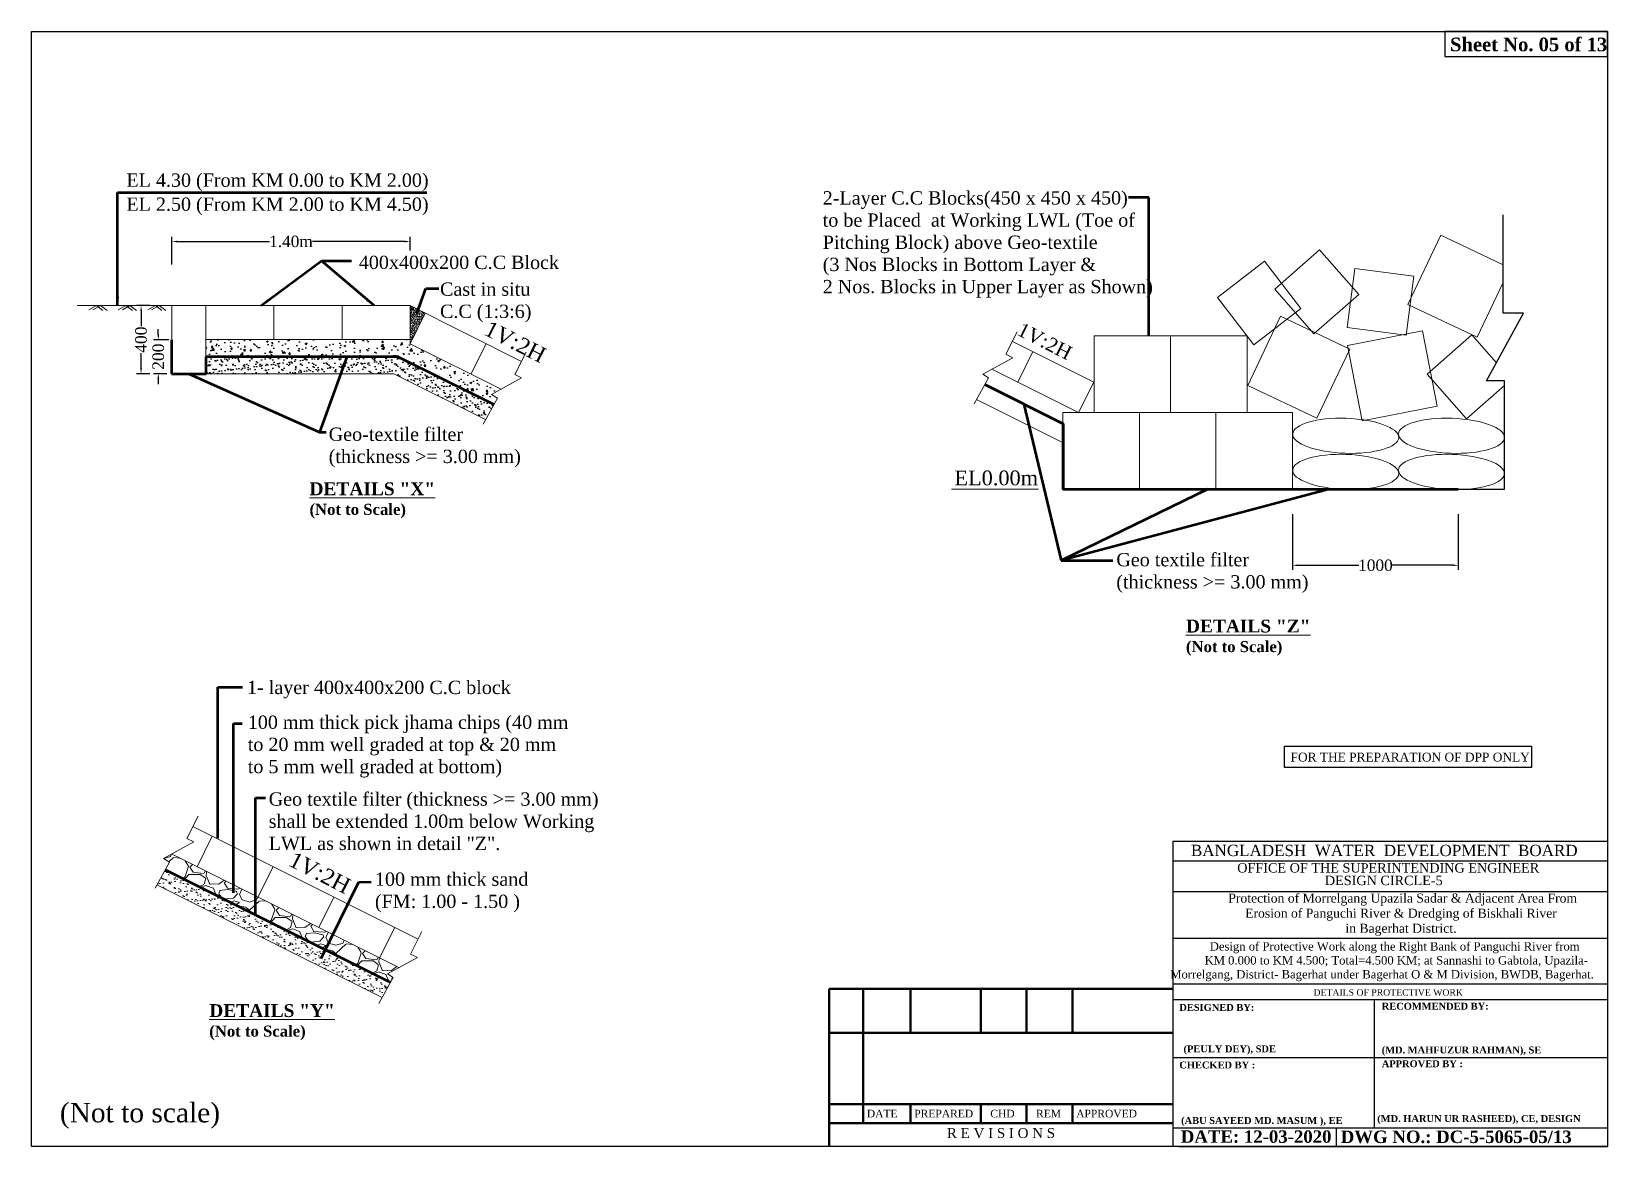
# Model space of a CAD drawing. Header units: metres. Extents: x -1354 to 3686, y -9962 to -7697.
# Drawn here: x 102.6 to 225, y -8999.4 to -8912.9 of the extents above; entities that cross this region are included whole.
import ezdxf
from ezdxf.enums import TextEntityAlignment as Align

# ---------------------------------------------------------------- set-up
doc = ezdxf.new("R2010")
doc.units = ezdxf.units.M
doc.layers.add('LINE', color=7, linetype='Continuous')
doc.styles.add('Kazi_T_H', font='timesbd.ttf')
doc.styles.add('liza', font='times.ttf', dxfattribs={"height": 2})
doc.styles.get("Standard").update_dxf_attribs({"font": 'times.ttf'})
doc.dimstyles.get("Standard").update_dxf_attribs({"dimtxt": 0.5, "dimasz": 0.4075, "dimexe": 0.364, "dimexo": 0.219, "dimgap": 0.09, "dimtad": 0, "dimdec": 0, "dimlfac": 1000, "dimzin": 0, "dimdsep": 46, "dimtxsty": 'Standard', "dimcen": 0.09, "dimadec": 0, "dimazin": 0, "dimtfac": 1, "dimtdec": 0, "dimtofl": 0, "dimtmove": 0, "dimatfit": 3, "dimfxl": 1, "dimtolj": 1, "dimtzin": 0, "dimarcsym": 0})

# ---------------------------------------------------------------- blocks, each defined once
blk = doc.blocks.new('*D142')
at = {"layer": 'Defpoints', "color": 0, "lineweight": -3, "ltscale": 0.5}
for p in [(131.99, -8929.16), (113.51, -8931.17), (131.99, -8930.08)]:
    blk.add_point(p, dxfattribs=at)
at = {"layer": 'LINE', "color": 0, "lineweight": -2, "ltscale": 0.5}
for p, q in [((113.51, -8930.95), (113.51, -8928.8)), ((113.92, -8929.16), (121.08, -8929.16)), ((131.58, -8929.16), (124.42, -8929.16)), ((131.99, -8929.86), (131.99, -8928.8))]:
    blk.add_line(p, q, dxfattribs=at)
at = {"layer": 'LINE', "color": 0, "lineweight": -3, "ltscale": 0.5}
for points in [[(113.92, -8929.1), (113.92, -8929.23), (113.51, -8929.16)], [(131.58, -8929.1), (131.58, -8929.23), (131.99, -8929.16)]]:
    blk.add_solid(points, dxfattribs=at)
at = {"layer": 'LINE', "color": 0, "lineweight": 13, "ltscale": 0.5, "insert": (122.75, -8929.16), "char_height": 0.5, "attachment_point": 5}
blk.add_mtext('\\A1;{\\H1.775x;1.40m}', dxfattribs=at)
blk = doc.blocks.new('*D143')
at = {"layer": 'Defpoints', "color": 0, "lineweight": -3, "ltscale": 0.5}
for p in [(111.11, -8934.14), (112, -8934.14), (112, -8939.42)]:
    blk.add_point(p, dxfattribs=at)
at = {"layer": 'LINE', "color": 0, "lineweight": -2, "ltscale": 0.5}
for p, q in [((111.78, -8934.14), (110.75, -8934.14)), ((111.11, -8934.55), (111.11, -8935.73)), ((111.11, -8939.01), (111.11, -8937.83)), ((111.78, -8939.42), (110.75, -8939.42))]:
    blk.add_line(p, q, dxfattribs=at)
at = {"layer": 'LINE', "color": 0, "lineweight": -3, "ltscale": 0.5}
for points in [[(111.05, -8934.55), (111.18, -8934.55), (111.11, -8934.14)], [(111.05, -8939.01), (111.18, -8939.01), (111.11, -8939.42)]]:
    blk.add_solid(points, dxfattribs=at)
at = {"layer": 'LINE', "color": 0, "lineweight": 13, "ltscale": 0.5, "insert": (111.11, -8936.78), "char_height": 0.9, "attachment_point": 5, "rotation": 90}
blk.add_mtext('\\A1;400', dxfattribs=at)
blk = doc.blocks.new('*D144')
at = {"layer": 'Defpoints', "color": 0, "lineweight": -3, "ltscale": 0.5}
for p in [(112.45, -8936.78), (113.48, -8936.78), (113.33, -8939.42)]:
    blk.add_point(p, dxfattribs=at)
at = {"layer": 'LINE', "color": 0, "lineweight": -2, "ltscale": 0.5}
for p, q in [((112.45, -8936.38), (112.45, -8935.97)), ((113.26, -8936.78), (112.08, -8936.78)), ((113.12, -8939.42), (112.08, -8939.42)), ((112.45, -8939.83), (112.45, -8940.23))]:
    blk.add_line(p, q, dxfattribs=at)
at = {"layer": 'LINE', "color": 0, "lineweight": -3, "ltscale": 0.5}
for points in [[(112.38, -8936.38), (112.52, -8936.38), (112.45, -8936.78)], [(112.38, -8939.83), (112.52, -8939.83), (112.45, -8939.42)]]:
    blk.add_solid(points, dxfattribs=at)
at = {"layer": 'LINE', "color": 0, "lineweight": 13, "ltscale": 0.5, "insert": (112.45, -8938.1), "char_height": 0.9, "attachment_point": 5, "rotation": 90}
blk.add_mtext('\\A1;200', dxfattribs=at)
blk = doc.blocks.new('*D145')
at = {"layer": 'Defpoints', "color": 0, "lineweight": -3, "ltscale": 0.5}
for p in [(200.5, -8950.1), (213.37, -8950.1), (213.37, -8954.29)]:
    blk.add_point(p, dxfattribs=at)
at = {"layer": 'LINE', "color": 0, "lineweight": -2, "ltscale": 0.5}
for p, q in [((200.5, -8950.31), (200.5, -8954.65)), ((213.37, -8950.31), (213.37, -8954.65)), ((200.91, -8954.29), (205.64, -8954.29)), ((212.96, -8954.29), (208.24, -8954.29))]:
    blk.add_line(p, q, dxfattribs=at)
at = {"layer": 'LINE', "color": 0, "lineweight": -3, "ltscale": 0.5}
for points in [[(200.91, -8954.22), (200.91, -8954.35), (200.5, -8954.29)], [(212.96, -8954.22), (212.96, -8954.35), (213.37, -8954.29)]]:
    blk.add_solid(points, dxfattribs=at)
at = {"layer": 'LINE', "color": 0, "lineweight": 13, "ltscale": 0.5, "insert": (206.94, -8954.29), "char_height": 0.5, "attachment_point": 5}
blk.add_mtext('\\A1;{\\H1.775x;1000}', dxfattribs=at)

msp = doc.modelspace()

# ---------------------------------------------------------------- hatches: boundary and pattern name
at = {"linetype": 'ByBlock', "lineweight": 5, "ltscale": 0.5}
h = msp.add_hatch(dxfattribs=at)
h.set_pattern_fill('AR-CONC', color=256, scale=0.00132, style=0)
h.set_pattern_definition([(50, (127.64772, -8877.49166), (0.24048376, -0.0210396), [0.025146, -0.276606]), (355, (127.64772, -8877.49166), (-0.0465205, 0.2521948), [0.0201168, -0.2212848]), (100.451, (127.66776, -8877.49341), (0.1939641, 0.231154), [0.0213708, -0.2350788]), (46.1842, (127.64772, -8877.4246), (0.3578243, -0.0554959), [0.037719, -0.414909]), (96.6356, (127.67754, -8877.42923), (0.3133736, 0.3266017), [0.0320562, -0.3526182]), (351.184, (127.6477, -8877.4246), (0.313374, 0.3266012), [0.0301752, -0.3319272]), (21, (127.68125, -8877.44137), (0.20013164, -0.1349905), [0.025146, -0.276606]), (326, (127.68125, -8877.44137), (0.0815787, 0.2431281), [0.0201168, -0.2212848]), (71.4514, (127.69792, -8877.45262), (0.2817098, 0.1081382), [0.0213708, -0.2350788]), (37.5, (127.64772, -8877.49166), (0.00407696, 0.11161265), [0, -0.21860256, 0, -0.2246376, 0, -0.222123]), (7.5, (127.64772, -8877.49166), (0.08820195, 0.13223836), [0, -0.12807696, 0, -0.21357336, 0, -0.0846582]), (327.5, (127.57295, -8877.49166), (0.17897959, -0.00756194), [0, -0.08382, 0, -0.2615184, 0, -0.3470148]), (317.5, (127.53942, -8877.49166), (0.1955305, 0.03356297), [0, -0.108966, 0, -0.17367504, 0, -0.2464308])])
h.paths.add_polyline_path([(133.171795, -8934.729278), (131.991151, -8934.138956), (131.991151, -8936.778956), (131.991151, -8937.090566)])
at = {"linetype": 'Continuous', "lineweight": -3, "ltscale": 0.5}
h = msp.add_hatch(dxfattribs=at)
h.set_pattern_fill('AR-CONC', color=0, scale=0.00825, style=0)
h.set_pattern_definition([(50, (584.3522, -7408.9167), (1.5030235, -0.1314975), [0.1571625, -1.7287875]), (355, (584.3522, -7408.9167), (-0.2907533, 1.5762173), [0.12573, -1.38303]), (100.451, (584.4774, -7408.9276), (1.2122756, 1.4447127), [0.1335675, -1.4692425]), (46.1842, (584.3522, -7408.4976), (2.236402, -0.3468492), [0.2357438, -2.5931813]), (96.6356, (584.5386, -7408.5265), (1.958585, 2.0412608), [0.2003513, -2.2038638]), (351.184, (584.3522, -7408.4976), (1.958588, 2.0412572), [0.188595, -2.074545]), (21, (584.5617, -7408.6023), (1.2508228, -0.8436905), [0.1571625, -1.7287875]), (326, (584.5617, -7408.6023), (0.5098667, 1.5195507), [0.12573, -1.38303]), (71.4514, (584.666, -7408.6726), (1.760686, 0.6758636), [0.1335675, -1.4692425]), (37.5, (584.3522, -7408.91667), (0.02548098, 0.69757907), [0, -1.366266, 0, -1.403985, 0, -1.38826875]), (7.5, (584.3522, -7408.9167), (0.5512622, 0.82648974), [0, -0.800481, 0, -1.3348335, 0, -0.52911375]), (327.5, (583.8849, -7408.91667), (1.11862241, -0.04726214), [0, -0.523875, 0, -1.63449, 0, -2.1688425]), (317.5, (583.6753, -7408.9167), (1.22206575, 0.20976855), [0, -0.6810375, 0, -1.085469, 0, -1.5401925])])
h.paths.add_polyline_path([(131.991151, -8937.090566), (131.991151, -8936.778956), (116.151151, -8936.778956), (116.151151, -8938.098956), (131.056322, -8938.098956), (138.494918, -8941.818254), (138.773272, -8941.315176), (138.322744, -8941.023923), (139.057419, -8940.6237)])
h = msp.add_hatch(dxfattribs=at)
h.set_pattern_fill('AR-SAND', color=0, scale=0.0132, style=0)
h.set_pattern_definition([(37.5, (584.3522, -7408.91667), (-0.02112041, 0.64602547), [0, -0.5096256, 0, -0.569976, 0, -0.54483]), (7.5, (584.3522, -7408.9167), (0.59337073, 0.94620913), [0, -0.2749296, 0, -0.4593336, 0, -0.176022]), (327.5, (583.9398, -7408.91667), (1.04410993, 0.00189708), [0, -0.16764, 0, -0.603504, 0, -0.787908]), (317.5, (583.9398, -7408.9167), (1.0078945, 0.2942667), [0, -0.08382, 0, -0.3956304, 0, -0.452628])])
h.paths.add_polyline_path([(131.056322, -8938.098956), (116.172145, -8938.098956), (116.172145, -8939.418956), (130.744712, -8939.418956), (137.855303, -8942.974252), (138.494918, -8941.818254)])
at = {"linetype": 'ByBlock', "lineweight": 13, "ltscale": 0.5}
h = msp.add_hatch(dxfattribs=at)
h.set_pattern_fill('GRAVEL', color=256, scale=0.132, style=0)
h.set_pattern_definition([(228.0128, (276.14148, -8912.7458), (-26.8224228, -30.17523708), [0.45107, -44.65626]), (184.9697, (275.83973, -8913.08107), (40.23366508, 3.35277634), [0.774055, -76.63128]), (132.5104, (275.06859, -8913.14813), (33.5279756, -36.88083603), [0.545796, -54.033804]), (267.2737, (273.761, -8913.98633), (3.35278544, 67.05597842), [0.704887, -69.78365]), (292.8337, (273.72747, -8914.69042), (-16.7640476, 40.23362288), [0.691197, -68.428536]), (357.2737, (273.99569, -8915.32745), (-67.05597842, 3.35278544), [0.704887, -69.78365]), (37.6942, (274.69978, -8915.36098), (-43.58642754, -33.52797011), [0.932176, -92.28529]), (72.2553, (275.43739, -8914.791), (23.46964695, 73.76162139), [0.88007, -87.126996]), (121.4296, (275.70562, -8913.9528), (-26.82240691, 43.58634873), [0.707273, -70.02006]), (175.2364, (275.3368, -8913.3493), (36.88077103, -3.35276853), [0.80746, -39.56555]), (222.3974, (274.53214, -8913.28224), (-40.23360121, -36.88075202), [1.044223, -103.378176]), (138.8141, (277.08027, -8914.01986), (-23.46958505, 20.11676906), [0.356407, -35.28439]), (171.4692, (276.81204, -8913.78516), (43.58633347, -6.7056169), [0.67806, -67.12807]), (225, (276.1415, -8913.6846), (-7e-16, -3.352798), [0.474156, -4.267415]), (203.1986, (275.9068, -8913.28224), (16.7640565, 6.7056294), [0.25534, -25.27879]), (291.8014, (275.6721, -8913.3828), (-3.3528024, 10.0584065), [0.361107, -17.694336]), (30.9638, (275.8062, -8913.7181), (10.0583894, 6.7056052), [0.5865, -18.963516]), (161.5651, (276.3091, -8913.4164), (6.705603, -3.352795), [0.4241, -10.17839]), (16.3895, (273.72747, -8913.38282), (33.5280185, 10.05837908), [0.594116, -58.817616]), (70.3462, (274.29744, -8913.21518), (-13.41116263, -36.88074784), [0.49843, -49.344504]), (293.1986, (276.3091, -8912.7458), (-6.7056294, 16.7640565), [0.51068, -25.023504]), (343.6105, (276.51029, -8913.21518), (-33.5280185, 10.05837908), [0.594116, -58.817616]), (339.444, (273.72747, -8915.46156), (-16.7640208, 6.7055919), [0.572926, -28.073364]), (294.7751, (274.26391, -8915.66273), (-16.76396093, 36.88078287), [0.480047, -47.52475]), (66.8014, (276.34265, -8916.0986), (6.7056294, 16.7640565), [0.51068, -25.023504]), (17.354, (276.54382, -8915.6292), (-43.58640235, -13.41117977), [0.562034, -55.64117]), (69.444, (274.69978, -8916.0986), (-6.7055919, -16.7640208), [0.286464, -28.359936]), (101.3099, (276.1415, -8916.0986), (-3.3527835, 13.411157), [0.17096, -16.92504]), (165.9638, (276.10795, -8915.93095), (10.058407, -3.3527942), [0.691197, -13.132746]), (186.009, (275.4374, -8915.76331), (33.52795056, 3.35279217), [0.640552, -63.41465]), (303.6901, (275.8062, -8914.0199), (-3.352801, 6.7055935), [0.48355, -11.60515]), (353.1572, (276.07443, -8914.42219), (56.99762357, -6.70563003), [0.844215, -83.57712]), (60.9454, (276.91263, -8914.52278), (-13.4111688, -23.46954405), [0.34519, -34.17401]), (90, (277.0803, -8914.221), (-3.3528, 3.3528), [0.20117, -3.15163]), (120.2564, (275.37034, -8915.66273), (13.41117158, -23.46958816), [0.465784, -46.11275]), (48.0128, (275.13564, -8915.2604), (26.8224228, 30.17523708), [0.902145, -44.205216]), (0, (275.739, -8914.59), (3.3528, 3.3528), [0.87173, -2.48107]), (325.3048, (276.61087, -8914.58983), (-33.5279419, 23.46960223), [0.530125, -52.482276]), (254.0546, (277.04674, -8914.8916), (-3.3528086, -13.411232), [0.488174, -23.920644]), (207.646, (276.91263, -8915.36098), (-63.70317762, -33.52802109), [0.79483, -78.6885]), (175.4261, (276.20854, -8915.72978), (-43.58641004, 3.35278378), [0.84088, -83.246856]), (175.4261, (276.20854, -8915.72978), (-43.58641004, 3.35278378), [0.84088, -83.246856])])
h.paths.add_polyline_path([(113.486396, -8976.690042), (112.866035, -8977.027992), (113.316563, -8977.319245), (112.986447, -8977.915873), (130.474177, -8986.659738), (130.681066, -8986.285821), (130.230538, -8985.994567), (131.123042, -8985.508365)])
at = {"linetype": 'ByBlock', "lineweight": 18, "ltscale": 0.5}
h = msp.add_hatch(dxfattribs=at)
h.set_pattern_fill('AR-SAND', color=256, scale=0.0132, style=0)
h.set_pattern_definition([(37.5, (273.72747, -8916.0986), (-0.0211204, 0.6460255), [0, -0.5096256, 0, -0.569976, 0, -0.54483]), (7.5, (273.7275, -8916.0986), (0.5933707, 0.946209), [0, -0.2749296, 0, -0.4593336, 0, -0.176022]), (327.5, (273.31507, -8916.0986), (1.04411, 0.001897), [0, -0.16764, 0, -0.603504, 0, -0.787908]), (317.5, (273.3151, -8916.0986), (1.0078945, 0.2942667), [0, -0.08382, 0, -0.3956304, 0, -0.452628])])
h.paths.add_polyline_path([(129.834562, -8987.815735), (130.474177, -8986.659738), (112.986447, -8977.915873), (112.346833, -8979.07187)])

# ---------------------------------------------------------------- linework, layer by layer
for p, q in [((113.511151, -8934.138956), (106.160255, -8934.138956)), ((113.511151, -8934.138956), (113.511151, -8939.418956)), ((116.151151, -8934.138956), (116.151151, -8939.418956)), ((121.431151, -8934.138956), (121.431151, -8936.778956)), ((126.711151, -8934.138956), (126.711151, -8936.778956)), ((131.991151, -8934.138956), (131.991151, -8936.778956)), ((131.991151, -8937.090566), (133.171795, -8934.729278)), ((131.991151, -8936.778956), (131.991151, -8937.090566)), ((136.713726, -8939.451854), (137.89437, -8937.090566)), ((179.164473, -8940.068239), (180.345117, -8937.706951)), ((183.887049, -8942.429526), (185.067693, -8940.068239)), ((115.454097, -8977.673893), (116.63474, -8975.312605)), ((120.176672, -8980.03518), (121.357316, -8977.673893)), ((124.899248, -8982.396468), (126.079892, -8980.03518)), ((129.621823, -8984.757756), (130.802467, -8982.396468))]:
    msp.add_line(p, q, dxfattribs=at)
at = {"linetype": 'ByBlock', "lineweight": 13, "ltscale": 0.5}
for p, q in [((131.991151, -8934.138956), (113.511151, -8934.138956)), ((140.638736, -8938.462749), (131.991151, -8934.138956)), ((131.991151, -8936.778956), (116.151151, -8936.778956)), ((139.057419, -8940.6237), (131.991151, -8937.090566)), ((185.067693, -8940.068239), (178.753037, -8936.910911)), ((130.744712, -8939.418956), (116.172145, -8939.418956)), ((137.855303, -8942.974252), (130.744712, -8939.418956)), ((183.887049, -8942.429526), (177.1557, -8939.063852)), ((182.686034, -8944.780629), (175.968655, -8941.421939)), ((132.612555, -8983.301512), (115.134206, -8974.562338)), ((131.123042, -8985.508365), (113.486396, -8976.690042)), ((129.834562, -8987.815735), (112.346833, -8979.07187))]:
    msp.add_line(p, q, dxfattribs=at)
at = {"linetype": 'ByBlock', "lineweight": 60, "ltscale": 0.5}
for p, q in [((113.478592, -8936.784408), (113.478592, -8939.438741)), ((131.056322, -8938.098956), (116.172145, -8938.098956)), ((116.172145, -8939.438741), (116.172145, -8938.098956)), ((138.494918, -8941.818254), (131.056322, -8938.098956)), ((113.478592, -8939.438741), (116.172145, -8939.438741)), ((182.686034, -8943.304824), (176.60827, -8940.265942)), ((182.674041, -8943.298827), (182.674041, -8948.374265)), ((182.674041, -8948.374265), (200.542744, -8948.374265)), ((200.542744, -8948.374265), (213.371788, -8948.369195)), ((130.474177, -8986.659738), (112.986447, -8977.915873))]:
    msp.add_line(p, q, dxfattribs=at)
at = {"color": 0, "linetype": 'Continuous', "lineweight": -3, "ltscale": 0.5}
msp.add_line((213.371788, -8948.369195), (216.94885, -8948.367782), dxfattribs=at)
at = {"linetype": 'ByBlock', "lineweight": 30, "ltscale": 0.5}
for p in [(224.952365, -8977.280135), (191.66824, -8999.385)]:
    msp.add_line(p, (224.952365, -8999.385), dxfattribs=at)
at = {"color": 0, "linetype": 'Continuous', "lineweight": -3, "ltscale": 0.5}
msp.add_lwpolyline([(216.94885, -8948.369195), (216.94885, -8939.975975), (215.562623, -8939.975975), (218.421281, -8934.733016), (216.846133, -8934.733016), (216.846133, -8927.10155)], dxfattribs=at)
at = {"linetype": 'ByBlock', "lineweight": 18, "ltscale": 0.5}
for points in [[(216.846133, -8930.978318), (212.00683, -8928.683192), (209.461439, -8934.050182), (214.828429, -8936.595573), (216.846133, -8932.341218)], [(107.05848, -8934.459425), (107.652647, -8934.138956), (108.153964, -8934.524327)], [(107.376228, -8934.459425), (107.970395, -8934.138956), (108.471713, -8934.524327)], [(109.340089, -8934.459425), (109.934255, -8934.138956), (110.435573, -8934.524327)], [(109.657837, -8934.459425), (110.252004, -8934.138956), (110.753322, -8934.524327)], [(111.640809, -8934.459425), (112.234976, -8934.138956), (112.736294, -8934.524327)], [(111.927627, -8934.459425), (112.521794, -8934.138956), (113.023112, -8934.524327)], [(175.785823, -8941.752377), (176.899095, -8939.740324), (176.448567, -8939.449071), (178.781218, -8938.178331), (178.251062, -8937.913581), (179.12583, -8936.166278)], [(216.325287, -8938.5772), (214.425348, -8936.411231), (210.952194, -8939.457803), (213.998767, -8942.930957), (216.94885, -8940.343211)], [(137.66, -8943.32723), (138.773272, -8941.315176), (138.322744, -8941.023923), (140.655395, -8939.753183), (140.125239, -8939.488434), (141.000007, -8937.74113)], [(112.203291, -8979.331298), (113.316563, -8977.319245), (112.866035, -8977.027992), (115.198686, -8975.757251), (114.668529, -8975.492502), (115.543298, -8973.745198)], [(129.567794, -8988.297874), (130.681066, -8986.285821), (130.230538, -8985.994567), (132.56319, -8984.723827), (132.033033, -8984.459078), (132.907801, -8982.711774)]]:
    msp.add_lwpolyline(points, dxfattribs=at)
for points in [[(202.593677, -8929.807453), (199.120523, -8932.854026), (202.167096, -8936.32718), (205.640249, -8933.280607)], [(194.678858, -8933.517728), (197.499559, -8937.176696), (201.158527, -8934.355995), (198.337827, -8930.697027)], [(205.344081, -8931.255618), (204.742091, -8935.83623), (209.322703, -8936.43822), (209.924693, -8931.857608)], [(197.025921, -8940.335744), (202.392911, -8942.881135), (204.938302, -8937.514144), (199.571312, -8934.968753)], [(185.099028, -8942.429195), (191.039028, -8942.429195), (191.039028, -8936.489195), (185.099028, -8936.489195)], [(191.039028, -8942.429195), (196.979028, -8942.429195), (196.979028, -8936.489195), (191.039028, -8936.489195)], [(205.898037, -8943.071167), (211.7278, -8941.932104), (210.588736, -8936.102341), (204.758974, -8937.241404)], [(182.680777, -8948.369195), (188.620777, -8948.369195), (188.620777, -8942.429195), (182.680777, -8942.429195)], [(188.620777, -8948.369195), (194.560777, -8948.369195), (194.560777, -8942.429195), (188.620777, -8942.429195)], [(194.560777, -8948.369195), (200.500777, -8948.369195), (200.500777, -8942.429195), (194.560777, -8942.429195)]]:
    msp.add_lwpolyline(points, close=True, dxfattribs=at)
at = {"color": 0, "linetype": 'Continuous', "lineweight": 60, "ltscale": 0.5}
msp.add_lwpolyline([(176.60827, -8940.265942), (182.686034, -8943.304824), (182.686034, -8948.374265), (213.371788, -8948.369195)], dxfattribs=at)
at = {"color": 0, "linetype": 'Continuous', "lineweight": -3, "ltscale": 0.5}
msp.add_lwpolyline([(199.867254, -8968.319384), (219.065075, -8968.319384), (219.065075, -8969.975954), (199.867254, -8969.975954)], close=True, dxfattribs=at)
at = {"color": 0, "linetype": 'ByBlock', "lineweight": 15, "ltscale": 0.5}
for centre in [(204.630499, -8944.238499), (212.841565, -8944.238499), (204.630499, -8947.03845), (212.841565, -8947.03845)]:
    msp.add_ellipse(centre, major_axis=(4.115547, -0.136925), ratio=0.3297157707, dxfattribs=at)
at = {"layer": 'LINE', "color": 7, "lineweight": 13, "ltscale": 0.5}
msp.add_line((180.783057, -8948.374265), (174.020747, -8948.374265), dxfattribs=at)
at = {"layer": 'LINE', "color": 0, "linetype": 'ByBlock', "lineweight": 30, "ltscale": 0.5}
for p, q in [((224.952365, -8975.73306), (191.200087, -8975.73306)), ((191.200087, -8975.73306), (191.200087, -8999.385)), ((224.952365, -8977.254437), (191.200087, -8977.254437)), ((224.952365, -8979.616109), (191.200087, -8979.616109)), ((224.952365, -8983.235887), (191.200087, -8983.235887)), ((224.952365, -8986.792776), (191.200087, -8986.792776)), ((224.952365, -8988.017641), (191.200087, -8988.017641)), ((206.85537, -8997.929582), (206.85537, -8988.017641)), ((191.200087, -8992.484106), (224.952365, -8992.484106)), ((191.200087, -8997.929582), (224.952365, -8997.929582)), ((203.919314, -8999.385), (203.919314, -8997.929582))]:
    msp.add_line(p, q, dxfattribs=at)
at = {"layer": 'LINE', "lineweight": 50, "ltscale": 0.5}
for p, q in [((191.200087, -8987.166039), (164.540091, -8987.166039)), ((164.540091, -8999.357308), (164.540091, -8987.166039)), ((167.157571, -8987.166039), (167.157571, -8997.572119)), ((170.841196, -8987.166039), (170.841196, -8990.568763)), ((176.2996, -8987.166039), (176.2996, -8990.568763)), ((179.855543, -8987.166039), (179.855543, -8990.568763)), ((183.411486, -8987.166039), (183.411486, -8990.568763)), ((191.200087, -8990.568763), (164.540091, -8990.568763)), ((191.200087, -8996.092605), (164.540091, -8996.092605)), ((170.841196, -8996.092605), (170.841196, -8997.572119)), ((176.2996, -8996.092605), (176.2996, -8997.572119)), ((179.855543, -8996.092605), (179.855543, -8997.572119)), ((183.411486, -8996.092605), (183.411486, -8997.572119)), ((191.200087, -8997.572119), (164.540091, -8997.572119))]:
    msp.add_line(p, q, dxfattribs=at)
at = {"layer": 'LINE', "color": 7, "lineweight": 30, "ltscale": 0.5}
for points in [[(102.60731, -8999.385), (102.60731, -8912.869569), (224.952365, -8912.869569), (224.952365, -8999.385), (102.60731, -8999.385)], [(224.952365, -8912.869569), (212.316701, -8912.869569), (212.316701, -8914.813992), (224.952365, -8914.813992)]]:
    msp.add_lwpolyline(points, close=True, dxfattribs=at)

# ---------------------------------------------------------------- texts
at = {"color": 0, "linetype": 'Continuous', "lineweight": -3, "insert": (104.807385, -8996.001837), "char_height": 1.51254019, "width": 12.57022317, "attachment_point": 1, "style": 'liza'}
msp.add_mtext('(Not to scale)\\P', dxfattribs=at)
at = {"layer": 'LINE', "color": 7, "lineweight": 13, "ltscale": 0.5}
for s, p in [('1V:2H ', (137.640364, -8936.344044)), ('1V:2H', (122.470213, -8977.53989))]:
    msp.add_text(s, height=1.225125, rotation=332.99359933, dxfattribs=at).set_placement(p)
at = {"layer": 'LINE', "color": 0, "linetype": 'ByBlock', "lineweight": -3, "ltscale": 0.5}
msp.add_text('1V:2H', height=1.089, rotation=332.99359933, dxfattribs=at).set_placement((179.026248, -8936.365187))
at = {"layer": 'LINE', "color": 0, "linetype": 'ByBlock', "lineweight": 30, "ltscale": 0.5}
for s, height, p in [('BANGLADESH  WATER  DEVELOPMENT  BOARD', 0.87471451, (207.623359, -8976.851281)), ('OFFICE OF THE SUPERINTENDING ENGINEER', 0.72956831, (207.930876, -8978.127091)), ('DESIGN CIRCLE-5', 0.72956831, (207.586058, -8979.10488)), ('DETAILS OF PROTECTIVE WORK', 0.5, (207.930381, -8987.683751))]:
    msp.add_text(s, height=height, dxfattribs=at).set_placement(p, align=Align.CENTER)
at = {"layer": 'LINE', "color": 0, "linetype": 'ByBlock', "lineweight": 30, "ltscale": 0.5, "style": 'Kazi_T_H'}
for s, height, p in [('DESIGNED BY:', 0.53597578, (191.712462, -8988.863768)), ('RECOMMENDED BY:', 0.53597578, (207.430466, -8988.768007)), ('(PEULY DEY), SDE', 0.53597578, (192.039985, -8992.080033)), ('(MD. MAHFUZUR RAHMAN), SE', 0.53597578, (207.425662, -8992.165064)), ('CHECKED BY :', 0.53597578, (191.712462, -8993.330233)), ('APPROVED BY :', 0.53597578, (207.430466, -8993.234472)), ('(ABU SAYEED MD. MASUM ), EE', 0.53597578, (191.853969, -8997.637375)), ('DATE: 12-03-2020', 0.9647564, (191.827842, -8999.100726)), ('DWG NO.: DC-5-5065-05/13', 0.9647564, (204.243861, -8999.117351))]:
    msp.add_text(s, height=height, dxfattribs=at).set_placement(p)
at = {"layer": 'LINE', "lineweight": 50, "ltscale": 0.5}
for s, p in [('DATE', (167.453474, -8997.128265)), ('PREPARED', (171.137099, -8997.128265)), ('CHD', (177.039358, -8997.128265)), ('REM', (180.595301, -8997.128265)), ('APPROVED', (183.707389, -8997.128265))]:
    msp.add_text(s, height=0.5918059, dxfattribs=at).set_placement(p)
msp.add_text('R E V I S I O N S', height=0.7700819, dxfattribs=at).set_placement((177.870089, -8998.727242), align=Align.CENTER)
at = {"layer": 'LINE', "color": 7, "lineweight": 30, "ltscale": 0.5, "insert": (212.728087, -8913.341746), "char_height": 1.05792829, "width": 13.07833016, "attachment_point": 1}
msp.add_mtext('{\\fTimes New Roman|b1|i0|c0|p18;Sheet No. 05 of 13}', dxfattribs=at)
at = {"layer": 'LINE', "color": 7, "lineweight": 13, "ltscale": 0.5, "attachment_point": 1}
for s, insert, char_height, width in [('EL 4.30 (From KM 0.00 to KM 2.00)', (109.968931, -8923.884636), 1.03193343, 39.65808448), ('EL 2.50 (From KM 2.00 to KM 4.50)', (109.968931, -8925.750522), 1.03193343, 39.65808448), ('2-Layer C.C Blocks(450 x 450 x 450)\\Pto be Placed  at Working LWL (Toe of \\PPitching Block) above Geo-textile \\P(3 Nos Blocks in Bottom Layer & \\P2 Nos. Blocks in Upper Layer as Shown)', (164.031608, -8925.262474), 1.03193343, 39.65808448), ('400x400x200 C.C Block', (128.015366, -8930.264744), 1.03193343, 39.65808448), ('Cast in situ\\PC.C (1:3:6)', (134.319046, -8932.34218), 1.03193343, 39.65808448), (' Geo-textile filter\\P (thickness >= 3.00 mm)', (125.288016, -8943.600354), 1.03193343, 39.65808448), ('{\\fTimes New Roman|b1|i0|c0|p18;\\H1.432x;\\LDETAILS "X"\\P\\H0.8606x;\\l(Not to Scale)}', (124.187569, -8947.854973), 0.69625326, 10.94491599), ('Geo textile filter \\P(thickness >= 3.00 mm) ', (186.822567, -8953.335274), 1.03193343, 39.65808448), ('{\\fTimes New Roman|b1|i0|c0|p18;\\H1.432x;\\LDETAILS "Z"\\P\\H0.8603x;\\l(Not to Scale)}', (192.228547, -8958.505583), 0.69625326, 11.29751436), ('1- layer 400x400x200 C.C block', (119.337865, -8963.246168), 1.03193343, 39.65808448), ('100 mm thick pick jhama chips (40 mm\\Pto 20 mm well graded at top & 20 mm \\Pto 5 mm well graded at bottom) ', (119.396626, -8965.947082), 1.03193343, 39.65808448), ('Geo textile filter (thickness >= 3.00 mm)\\Pshall be extended 1.00m below Working\\PLWL as shown in detail "Z".', (121.01851, -8971.909541), 1.03193343, 39.65808448), ('100 mm thick sand \\P(FM: 1.00 - 1.50 )', (129.268469, -8978.126), 1.03193343, 39.65808448), ('{\\fTimes New Roman|b1|i0|c0|p18;\\H1.432x;\\LDETAILS "Y"\\P\\H0.8606x;\\l(Not to Scale)}', (116.404196, -8988.342662), 0.69625326, 10.94491599)]:
    msp.add_mtext(s, dxfattribs=dict(at, insert=insert, char_height=char_height, width=width))
at = {"layer": 'LINE', "color": 0, "linetype": 'ByBlock', "lineweight": -3, "ltscale": 0.5, "insert": (174.254015, -8946.934355), "char_height": 1.1465927, "attachment_point": 1}
msp.add_mtext('EL0.00m', dxfattribs=at)
at = {"layer": 'LINE', "color": 0, "linetype": 'ByBlock', "lineweight": 30, "ltscale": 0.5, "insert": (200.34884, -8968.827824), "char_height": 0.68631446, "width": 67.13921254, "attachment_point": 1}
msp.add_mtext('\\pi-812,l812,t405.9,812;FOR THE PREPARATION OF DPP ONLY', dxfattribs=at)
at = {"layer": 'LINE', "color": 0, "linetype": 'ByBlock', "lineweight": -3, "ltscale": 0.5, "attachment_point": 2}
for s, insert, char_height, width in [('{\\fTimes New Roman|b1|i0|c0|p18; }Protection of Morrelgang Upazila Sadar & Adjacent Area From \\PErosion of Panguchi River & Dredging of Biskhali River\\Pin Bagerhat District.', (208.920879, -8979.761725), 0.70173527, 30.66594224), ('        Design of Protective Work along the Right Bank of Panguchi River from\\P         KM 0.000 to KM 4.500; Total=4.500 KM; at Sannashi to Gabtola, Upazila- Morrelgang, District- Bagerhat under Bagerhat O & M Division, BWDB, Bagerhat.', (207.449786, -8983.532304), 0.65, 36.13792675)]:
    msp.add_mtext(s, dxfattribs=dict(at, insert=insert, char_height=char_height, width=width))
at = {"layer": 'LINE', "color": 0, "linetype": 'ByBlock', "lineweight": 30, "ltscale": 0.5, "insert": (214.973017, -8996.952736), "char_height": 0.53597578, "width": 15.7161697, "attachment_point": 2, "style": 'Kazi_T_H'}
msp.add_mtext('(MD. HARUN UR RASHEED), CE, DESIGN', dxfattribs=at)

# ---------------------------------------------------------------- dimensions: what is measured, and where the dimension line sits
at = {"layer": 'LINE', "color": 7, "lineweight": 13, "ltscale": 0.5}
dim = msp.add_linear_dim(base=(131.991151, -8929.16359), p1=(113.511151, -8931.170298), p2=(131.991151, -8930.08316), text='{\\H1.775x;1.40m}', dimstyle='Standard', override={"dimfxl": 0.12}, dxfattribs=at)
dim.commit()
dim.dimension.update_dxf_attribs({"geometry": '*D142', "text_midpoint": (122.751151, -8929.16359)})
for base, p1, p2, text, picture, middle in [((111.114128, -8934.138956), (112.000866, -8939.418956), (112.000866, -8934.138956), '400', '*D143', (111.114128, -8936.778956)), ((112.447885, -8936.784408), (113.334624, -8939.418956), (113.478592, -8936.784408), '200', '*D144', (112.447885, -8938.101682))]:
    dim = msp.add_linear_dim(base=base, p1=p1, p2=p2, angle=90, text=text, dimstyle='Standard', override={"dimtxt": 0.9, "dimfxl": 0.12}, dxfattribs=at)
    dim.commit()
    dim.dimension.update_dxf_attribs({"geometry": picture, "text_midpoint": middle})
dim = msp.add_linear_dim(base=(213.371788, -8954.285973), p1=(200.500777, -8950.09589), p2=(213.371788, -8950.09589), angle=0, text='{\\H1.775x;1000}', dimstyle='Standard', override={"dimfxl": 0.12}, dxfattribs=at)
dim.commit()
dim.dimension.update_dxf_attribs({"geometry": '*D145', "text_midpoint": (206.936283, -8954.285973), "dimtype": 161})

# ---------------------------------------------------------------- leaders
for points in [[(109.292736, -8934.138956), (109.292736, -8925.362908), (133.289903, -8925.362908)], [(189.338379, -8936.419079), (189.338379, -8925.738251), (187.778903, -8925.738251)], [(120.424508, -8934.138956), (125.120945, -8930.659762), (127.457779, -8930.659762)], [(129.197269, -8934.138956), (125.120945, -8930.659762)], [(127.095465, -8938.098956), (124.96055, -8943.949947), (125.492925, -8943.949947)], [(114.825369, -8939.438741), (124.96055, -8943.949947)], [(179.647152, -8941.785383), (182.532017, -8953.906334)], [(203.358036, -8948.373152), (182.532017, -8953.906334), (186.541309, -8953.906334)], [(193.932843, -8948.374265), (182.532017, -8953.906334)], [(117.067545, -8975.454224), (117.067545, -8963.748133), (118.976066, -8963.748133)], [(118.289291, -8979.697921), (118.289291, -8966.55233), (118.958985, -8966.55233)], [(119.984358, -8981.405139), (119.984358, -8972.329201), (120.781741, -8972.329201)], [(125.102488, -8984.810639), (128.020191, -8978.854233), (128.98423, -8978.884496)]]:
    msp.add_leader(points, dimstyle='Standard', override={"dimtxt": 0.9, "dimasz": 0.7, "dimclrd": 7, "dimclre": 7, "dimclrt": 7, "dimlwd": 65535, "dimlwe": 65535}, dxfattribs=at)
at = {"layer": 'LINE', "color": 0, "linetype": 'ByBlock', "lineweight": -3, "ltscale": 0.5}
msp.add_leader([(132.53079, -8934.751447), (133.226688, -8932.812315), (134.235125, -8932.812315)], dimstyle='Standard', override={"dimtxt": 0.9, "dimasz": 0.7, "dimclrd": 7, "dimclre": 7, "dimclrt": 7, "dimlwd": 65535, "dimlwe": 65535}, dxfattribs=at)

doc.saveas('drawing.dxf')
